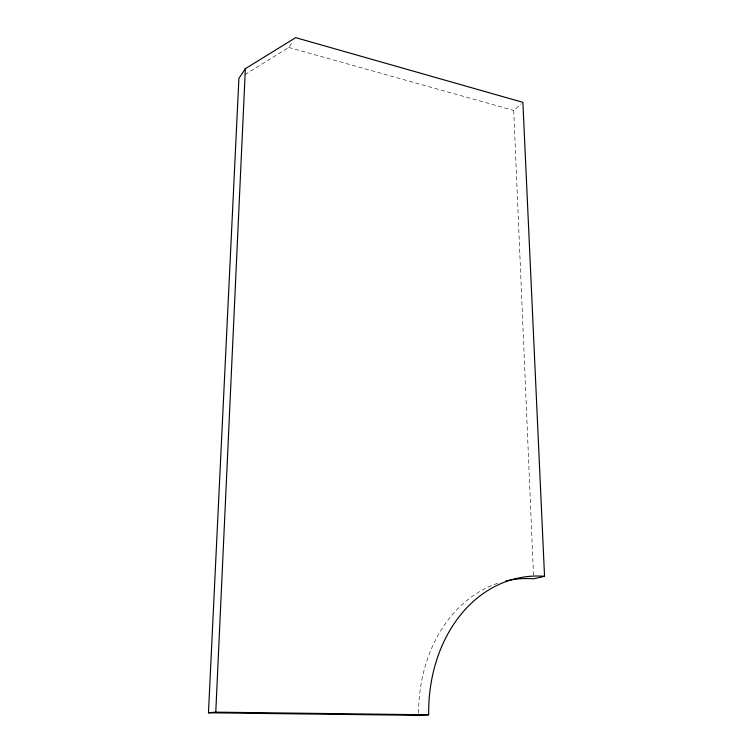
<?xml version="1.0" encoding="UTF-8"?>
<svg xmlns="http://www.w3.org/2000/svg" width="753" height="753" viewBox="0 0 753 753"><rect width="100%" height="100%" fill="white"/><g stroke="black" fill="none" stroke-linecap="round" stroke-linejoin="round"><path stroke-width="0.56" stroke-dasharray="3.77 2.82" d="M244.885 74.66L288.747 47.458L293.162 41.217M533.51 575.254L513.725 110.446L521.217 103.81M288.747 47.458L513.725 110.446M418.574 713.025A144.341 114.701 82.4 0 1 500.434 582.427"/><path stroke-width="1.13" d="M208.459 712.79L215.772 712.15L245.365 68.674L295.684 37.65L522.883 102.333L544.541 576.28A146.59 115.821 82 0 0 428.664 714.804L418.583 715.35L208.459 712.79L238.908 78.378L245.365 68.674M544.541 576.28L533.661 578.784A144.341 114.701 82.4 0 0 505.884 580.968M215.772 712.15L428.664 714.804"/></g></svg>
